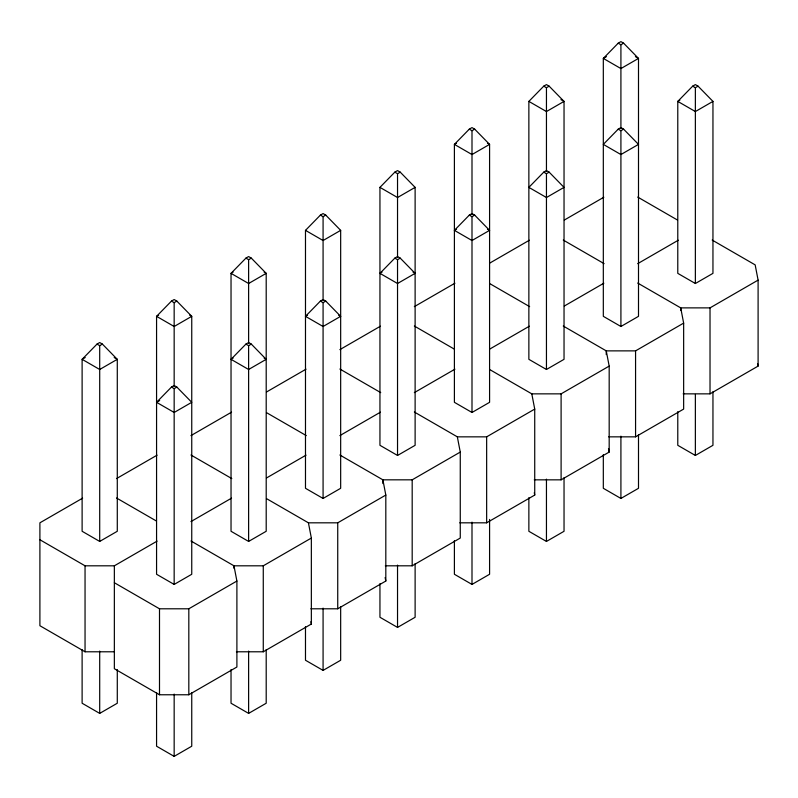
<?xml version="1.0" encoding="UTF-8"?>
<svg xmlns="http://www.w3.org/2000/svg" width="798" height="798" viewBox="0 0 798 798"><rect width="100%" height="100%" fill="white"/><g stroke="black" fill="none" stroke-linecap="round" stroke-linejoin="round"><path stroke-width="1.2" d="M97.007 344.098L82.114 359.329L82.114 531.278L99.7 541.433L117.286 531.278L117.286 359.329L102.393 344.098L99.7 342.541L97.007 344.098L99.7 345.654L102.393 344.098M171.46 301.105L156.568 316.337L156.568 574.271L174.163 584.425L191.749 574.271L191.749 316.337L176.857 301.105L174.163 299.549L171.46 301.105L174.163 302.661L176.857 301.105M245.924 258.123L231.031 273.355L231.031 531.278L248.617 541.433L266.203 531.278L266.203 273.355L251.31 258.123L248.617 256.557L245.924 258.123L248.617 259.679L251.31 258.123M305.484 230.363L320.377 215.131L323.08 213.575L325.774 215.131L340.666 230.363L340.666 488.296L323.08 498.451L305.484 488.296L305.484 230.363L323.08 240.517L340.666 230.363M156.568 402.312L171.46 387.08L174.163 385.524L176.857 387.08L191.749 402.312L174.163 412.466L156.568 402.312L159.67 400.526M379.948 187.37L394.84 172.139L397.534 170.582L400.227 172.139L415.12 187.37L415.12 445.304L397.534 455.459L379.948 445.304L379.948 187.37L397.534 197.525L415.12 187.37M231.031 359.329L245.924 344.098L248.617 342.541L251.31 344.098L266.203 359.329L248.617 369.484L231.031 359.329L233.096 358.132M469.294 129.156L454.401 144.388L454.401 402.322L471.997 412.476L489.583 402.322L489.583 144.388L474.69 129.156L471.997 127.6L469.294 129.156L471.997 130.712L474.69 129.156M305.484 316.337L320.377 301.105L323.08 299.549L325.774 301.105L340.666 316.337L323.08 326.492L305.484 316.337L307.559 315.14M528.865 101.396L543.757 86.164L546.45 84.608L549.144 86.164L564.036 101.396L564.036 359.329L546.45 369.484L528.865 359.329L528.865 101.396L546.45 111.55L564.036 101.396L560.934 99.61M379.948 273.355L394.84 258.123L397.534 256.557L400.227 258.123L415.12 273.355L397.534 283.509L379.948 273.355L382.013 272.158M618.211 43.182L603.318 58.414L603.318 316.337L620.914 326.492L638.5 316.337L638.5 58.414L623.607 43.182L620.914 41.626L618.211 43.182L620.914 44.738L623.607 43.182M454.401 230.363L469.294 215.131L471.997 213.575L474.69 215.131L489.583 230.363L471.997 240.517L454.401 230.363L456.476 229.166M543.757 172.139L528.865 187.37L546.45 197.525L564.036 187.37L549.144 172.139L546.45 170.582L543.757 172.139L546.45 173.695L549.144 172.139M618.211 129.156L603.318 144.388L620.914 154.543L638.5 144.388L623.607 129.156L620.914 127.6L618.211 129.156L620.914 130.712L623.607 129.156M692.674 86.164L677.781 101.396L677.781 273.355L695.367 283.509L712.953 273.355L712.953 101.396L698.06 86.164L695.367 84.608L692.674 86.164L695.367 87.72L698.06 86.164M320.377 215.131L323.08 216.687L325.774 215.131M394.84 172.139L397.534 173.695L400.227 172.139M543.757 86.164L546.45 87.72L549.144 86.164M85.216 357.534L82.114 359.329L99.7 369.484L117.286 359.329L114.184 357.534M158.642 315.14L156.568 316.337L174.163 326.492L191.749 316.337L189.675 315.14M233.096 272.158L231.031 273.355L248.617 283.509L266.203 273.355L264.138 272.158M456.476 143.191L454.401 144.388L471.997 154.543L489.583 144.388L487.508 143.191M606.42 56.618L603.318 58.414L620.914 68.568L638.5 58.414L635.398 56.618M171.46 387.08L174.163 388.636L176.857 387.08M245.924 344.098L248.617 345.654L251.31 344.098M320.377 301.105L323.08 302.661L325.774 301.105M394.84 258.123L397.534 259.679L400.227 258.123M469.294 215.131L471.997 216.687L474.69 215.131M679.846 100.199L677.781 101.396L695.367 111.55L712.953 101.396M82.633 498.151L39.9 522.82L39.9 625.722L85.047 651.786L114.353 651.786M116.498 478.601L157.096 455.159M190.951 435.608L231.55 412.167M266.482 392.008L306.013 369.185M339.868 349.634L380.466 326.192M414.332 306.641L454.93 283.21M489.852 263.041L529.383 240.218M564.316 220.049L603.847 197.226M39.9 539.747L85.047 565.812L114.353 565.812L157.096 541.134M190.951 521.583L231.55 498.151M266.482 477.982L306.013 455.159M339.868 435.608L380.466 412.167M414.332 392.626L454.93 369.185M489.852 349.015L529.383 326.192M564.316 306.033L603.847 283.21M637.702 263.659L678.3 240.218M114.353 582.73L159.5 608.794L188.817 608.794L236.896 581.044L233.964 565.812L190.961 540.984M233.964 568.296L233.964 565.812L263.27 565.812L311.35 538.052L308.417 522.82L266.502 498.62M308.417 522.82L337.734 522.82L385.813 495.059L382.88 479.827L339.878 455.01M382.88 483.568L382.88 479.827L412.187 479.827L460.266 452.077L457.334 436.845L414.342 412.017M457.334 436.845L486.65 436.845L534.73 409.085L531.797 393.853L489.872 369.654M531.797 393.853L561.104 393.853L609.183 366.102L606.251 350.871L563.258 326.043M606.251 354.601L606.251 350.871L635.567 350.871L683.647 323.11L680.714 307.878L637.712 283.061M680.714 310.372L680.714 307.878L710.02 307.878L758.1 280.118L755.167 264.886L712.175 240.068M82.114 649.652L82.114 703.238L99.7 713.392L117.286 703.238L117.286 669.592M114.353 565.812L114.353 668.714L159.5 694.769L188.817 694.769L236.896 667.018L236.896 581.044M236.407 651.786L263.27 651.786L311.35 624.026L311.35 538.052M310.861 608.794L337.734 608.794L385.813 581.044L385.813 495.059M385.324 565.812L412.187 565.812L460.266 538.052L460.266 452.077M459.778 522.82L486.65 522.82L534.73 495.069L534.73 409.085M534.241 479.837L561.104 479.837L609.183 452.077L609.183 366.102M608.694 436.845L635.567 436.845L683.647 409.085L683.647 323.11M683.158 393.853L710.02 393.853L758.1 366.102L758.1 280.118M156.568 692.644L156.568 746.22L174.163 756.374L191.749 746.22L191.749 692.644M231.031 669.592L231.031 703.238L248.617 713.392L266.203 703.238L266.203 649.652M305.484 626.61L305.484 660.245L323.08 670.4L340.666 660.245L340.666 606.67M379.948 583.617L379.948 617.263L397.534 627.418L415.12 617.263L415.12 563.677M454.401 540.625L454.401 574.271L471.997 584.425L489.583 574.271L489.583 519.448M528.865 497.643L528.865 531.288L546.45 541.443L564.036 531.288L564.036 477.703M603.318 454.651L603.318 488.296L620.914 498.451L638.5 488.296L638.5 434.72M677.781 411.668L677.781 445.304L695.367 455.459L712.953 445.304L712.953 391.728M637.712 197.076L677.482 220.039M563.258 240.068L604.106 263.649M487.508 229.166L489.583 230.363M489.872 283.679L529.643 306.641M413.055 272.158L415.12 273.355M414.342 326.043L454.112 349.005M338.591 315.14L340.666 316.337M339.878 369.035L380.726 392.616M264.138 358.132L266.203 359.329M266.502 412.646L306.272 435.598M190.961 455.01L231.809 478.591M116.508 497.992L156.278 520.954M757.651 363.758L758.1 366.102M608.505 448.566L609.183 452.077M534.271 492.725L534.73 495.069M385.135 577.523L385.813 581.044M310.901 621.682L311.35 624.026M710.02 307.878L710.02 393.853M695.367 87.72L695.367 283.509M695.367 394.402L695.367 455.459M635.567 350.871L635.567 436.845M620.914 44.738L620.914 128.378M620.914 130.712L620.914 326.492M620.914 436.147L620.914 498.451M561.104 393.853L561.104 479.837M546.45 87.72L546.45 171.361M546.45 173.695L546.45 369.484M546.45 479.139L546.45 541.443M486.65 436.845L486.65 522.82M471.997 130.712L471.997 214.353M471.997 216.687L471.997 412.476M471.997 522.121L471.997 584.425M412.187 479.827L412.187 565.812M397.534 173.695L397.534 257.335M397.534 259.679L397.534 455.459M397.534 565.114L397.534 627.418M337.734 522.82L337.734 608.794M323.08 216.687L323.08 300.327M323.08 302.661L323.08 498.451M323.08 608.096L323.08 670.4M263.27 565.812L263.27 651.786M248.617 259.679L248.617 343.32M248.617 345.654L248.617 541.433M248.617 651.088L248.617 713.392M188.817 608.794L188.817 694.769M174.163 302.661L174.163 386.302M174.163 388.636L174.163 584.425M174.163 694.08L174.163 756.374M159.5 608.794L159.5 694.769M99.7 345.654L99.7 541.433M99.7 651.088L99.7 713.392M85.047 565.812L85.047 651.786"/></g></svg>
